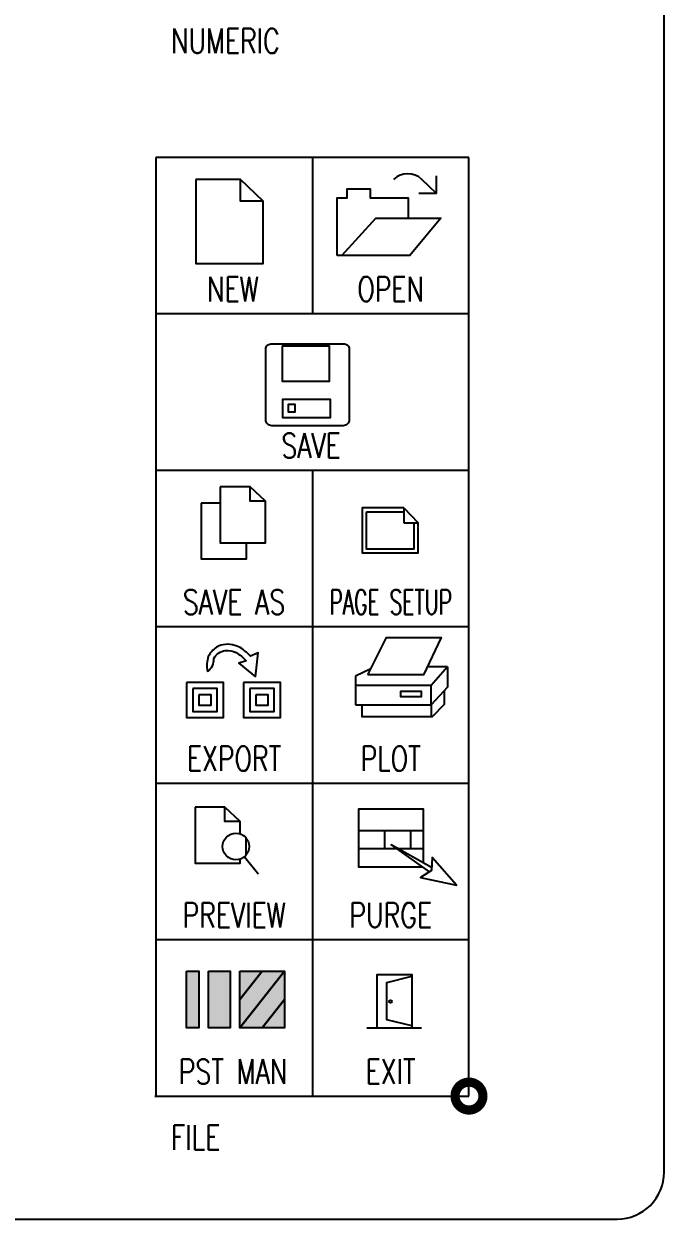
# Model space of a CAD drawing. Extents: x 1.7 to 12.8, y 1.1 to 13.1.
# Drawn here: x 11.127 to 12.771, y 1.067 to 4.138 of the extents above; entities that cross this region are included whole.
import ezdxf
from ezdxf.enums import TextEntityAlignment as Align

# ---------------------------------------------------------------- set-up
doc = ezdxf.new("R2010")
doc.units = 0
doc.header["$MEASUREMENT"] = 0
doc.linetypes.add('Dashed', pattern=[0.75, 0.5, -0.25])
for name, color, linetype in [('Borders', 252, 'Continuous'), ('Icons', 7, 'Continuous'), ('Text English', 7, 'Continuous')]:
    doc.layers.add(name, color=color, linetype=linetype)
doc.styles.add('Roman Simplex', font='romans.shx', dxfattribs={"width": 0.75, "height": 0.0625})

# ---------------------------------------------------------------- blocks, each defined once
blk = doc.blocks.new('NEW')
at = {"layer": 'Icons'}
for points in [[(11.5682, 3.7382), (11.5682, 3.5227), (11.7417, 3.5227), (11.7417, 3.683), (11.6831, 3.683), (11.6831, 3.7382), (11.5682, 3.7382)], [(11.7417, 3.683), (11.6831, 3.7382)]]:
    blk.add_lwpolyline(points, dxfattribs=at)
blk = doc.blocks.new('OPEN')
at = {"layer": 'Icons', "color": 7}
blk.add_lwpolyline([(12.1868, 3.7021), (12.1493, 3.7385, 0.405498), (12.0763, 3.7385, 1.568421)], format="xyb", dxfattribs=at)
at = {"layer": 'Icons'}
for points in [[(12.1868, 3.7021), (12.1868, 3.7474)], [(12.1868, 3.7021), (12.1415, 3.7021)]]:
    blk.add_lwpolyline(points, dxfattribs=at)
at = {"layer": 'Icons', "color": 2}
for points in [[(11.9315, 3.5429), (11.9315, 3.691), (11.957, 3.691), (11.957, 3.7142), (12.0166, 3.7142), (12.0166, 3.691), (12.1139, 3.691), (12.1139, 3.6391)], [(11.9437, 3.5429), (12.031, 3.6391), (12.1979, 3.6391), (12.1183, 3.5429), (11.9437, 3.5429), (11.9437, 3.5429)], [(12.1139, 3.5429), (11.9315, 3.5429)]]:
    blk.add_lwpolyline(points, dxfattribs=at)
blk = doc.blocks.new('SAVE')
at = {"layer": 'Icons'}
blk.add_lwpolyline([(11.7614, 3.3157), (11.9504, 3.3157, -0.439902), (11.9625, 3.3025), (11.9625, 3.1212, -0.414214), (11.9471, 3.1058), (11.7636, 3.1058, -0.414214), (11.7481, 3.1212), (11.7481, 3.3025, -0.426731), (11.7614, 3.3157)], format="xyb", dxfattribs=at)
at = {"layer": 'Icons', "color": 7}
for points in [[(11.9122, 3.2206), (11.9122, 3.3102), (11.7906, 3.3102), (11.7906, 3.2206), (11.9122, 3.2206), (11.9122, 3.2206)], [(11.9144, 3.1267), (11.9144, 3.1731), (11.7909, 3.1731), (11.7909, 3.1267), (11.9144, 3.1267), (11.9144, 3.1267)]]:
    blk.add_lwpolyline(points, dxfattribs=at)
at = {"layer": 'Icons', "color": 250}
blk.add_lwpolyline([(11.8241, 3.1411), (11.8241, 3.1599), (11.8053, 3.1599), (11.8053, 3.1411), (11.8241, 3.1411), (11.8241, 3.1411)], dxfattribs=at)
blk = doc.blocks.new('SAVEAS')
at = {"layer": 'Icons'}
for points in [[(11.6315, 2.9483), (11.6315, 2.8047), (11.7472, 2.8047), (11.7472, 2.9115), (11.7082, 2.9115), (11.7082, 2.9483), (11.6315, 2.9483)], [(11.7472, 2.9115), (11.7082, 2.9483)], [(11.5827, 2.9071), (11.5827, 2.7634), (11.6984, 2.7634), (11.6984, 2.8047)], [(11.6315, 2.9071), (11.5827, 2.9071)]]:
    blk.add_lwpolyline(points, dxfattribs=at)
blk = doc.blocks.new('PAGE SETUP')
for p, q in [((12.1025, 2.8949), (12.1393, 2.8565)), ((12.1025, 2.8949), (12.1025, 2.8565)), ((12.1025, 2.8565), (12.1393, 2.8565))]:
    blk.add_line(p, q)
at = {"color": 3, "linetype": 'Dashed'}
blk.add_line((12.0066, 2.8847), (12.1025, 2.8847), dxfattribs=at)
at = {"color": 3}
blk.add_line((12.1294, 2.7889), (12.1294, 2.8565), dxfattribs=at)
blk.add_lwpolyline([(12.1294, 2.7889), (12.0066, 2.7889), (12.0066, 2.8847)], dxfattribs=at)
at = {"layer": 'Icons'}
blk.add_lwpolyline([(12.1025, 2.8949), (11.9957, 2.8949), (11.9957, 2.7792), (12.1025, 2.7792), (12.1394, 2.7795), (12.1393, 2.8182), (12.1393, 2.8565)], dxfattribs=at)
blk = doc.blocks.new('EXPORT')
at = {"layer": 'Icons'}
blk.add_lwpolyline([(11.7215, 2.4607), (11.7288, 2.522), (11.7092, 2.5133, 0.039919), (11.687, 2.5332, 0.077358), (11.6691, 2.541, 0.215585), (11.6214, 2.5367, 0.10494), (11.6007, 2.513, 0.132172), (11.5986, 2.4747, 0.265412), (11.615, 2.5074, -0.253442), (11.6443, 2.5278, -0.177189), (11.6723, 2.5226, -0.093236), (11.6975, 2.5016), (11.6791, 2.4957)], format="xyb", close=True, dxfattribs=at)
for points in [[(11.5448, 2.446), (11.5448, 2.3559), (11.6394, 2.3559), (11.6394, 2.446)], [(11.6913, 2.446), (11.6913, 2.3559), (11.7859, 2.3559), (11.7859, 2.446)], [(11.707, 2.4302), (11.707, 2.3717), (11.7701, 2.3717), (11.7701, 2.4302)], [(11.7228, 2.4144), (11.7228, 2.3874), (11.7544, 2.3874), (11.7544, 2.4144)]]:
    blk.add_lwpolyline(points, close=True, dxfattribs=at)
at = {"layer": 'Icons', "color": 1}
blk.add_lwpolyline([(11.5605, 2.4302), (11.5605, 2.3717), (11.6237, 2.3717), (11.6237, 2.4302)], close=True, dxfattribs=at)
at = {"layer": 'Icons', "color": 2}
blk.add_lwpolyline([(11.5763, 2.4144), (11.5763, 2.3874), (11.6079, 2.3874), (11.6079, 2.4144)], close=True, dxfattribs=at)
blk = doc.blocks.new('PRINT')
at = {"layer": 'Icons'}
for p, q in [((12.0179, 2.4813), (11.9782, 2.4618)), ((11.9782, 2.4618), (11.9782, 2.4386)), ((12.2147, 2.4861), (12.1633, 2.4861)), ((12.2147, 2.4861), (12.1727, 2.4386)), ((12.2147, 2.4861), (12.2147, 2.4342)), ((12.2147, 2.4342), (12.1727, 2.3889))]:
    blk.add_line(p, q, dxfattribs=at)
for points in [[(12.0099, 2.4654), (12.0585, 2.5616), (12.1988, 2.5616), (12.1535, 2.4654), (12.0099, 2.4654)], [(11.9782, 2.3889), (12.1727, 2.3889), (12.1727, 2.4386), (11.9782, 2.4386), (11.9782, 2.3889)], [(11.9947, 2.3889), (11.9947, 2.359), (12.176, 2.359), (12.2069, 2.39), (12.2069, 2.4243)], [(12.1483, 2.4099), (12.1483, 2.4231), (12.0942, 2.4231), (12.0942, 2.4099), (12.1483, 2.4099), (12.1483, 2.4099)], [(12.1727, 2.3889), (12.1727, 2.359)]]:
    blk.add_lwpolyline(points, dxfattribs=at)
blk = doc.blocks.new('PREVIEW')
at = {"layer": 'Icons'}
blk.add_line((11.6971, 2.0474), (11.6971, 2.0018), dxfattribs=at)
for points in [[(11.6823, 2.0571), (11.6823, 2.0887), (11.6432, 2.0887), (11.6432, 2.1255), (11.5666, 2.1255)], [(11.5666, 2.1255), (11.5666, 1.9819), (11.6823, 1.9819), (11.6823, 1.9921)], [(11.6823, 2.0887), (11.6432, 2.1255)]]:
    blk.add_lwpolyline(points, dxfattribs=at)
at = {"layer": 'Icons', "const_width": 0.005}
blk.add_lwpolyline([(11.6932, 1.9981), (11.7293, 1.9537)], dxfattribs=at)
at = {"layer": 'Icons'}
blk.add_circle((11.6716, 2.0246), 0.0342, dxfattribs=at)
blk = doc.blocks.new('PURGE')
at = {"layer": 'Icons'}
for points in [[(12.1529, 1.9821), (12.1529, 2.1201), (11.9864, 2.1201), (11.9864, 1.9727), (12.149, 1.9727)], [(11.9864, 2.0655), (12.1529, 2.0655)], [(12.0534, 2.0655), (12.0534, 2.0191)], [(12.1197, 2.0655), (12.1197, 2.0191)], [(11.9864, 2.0191), (12.0836, 2.0191)], [(12.0872, 2.0191), (12.1529, 2.0191)]]:
    blk.add_lwpolyline(points, dxfattribs=at)
at = {"layer": 'Icons', "color": 1}
blk.add_lwpolyline([(12.174, 1.9703), (12.0702, 2.0287), (12.1677, 1.9594)], dxfattribs=at)
blk.add_lwpolyline([(12.1735, 1.9631), (12.1453, 1.945), (12.238, 1.9249), (12.1758, 1.9966)], close=True, dxfattribs=at)
blk = doc.blocks.new('PLOTSTYLE MANAGER')
for color, points in [(6, [(11.5762, 1.7044), (11.5448, 1.7044), (11.5448, 1.5587), (11.5762, 1.5587)]), (5, [(11.6009, 1.5587), (11.657, 1.5587), (11.657, 1.7044), (11.6009, 1.7044)]), (3, [(11.7961, 1.7044), (11.6817, 1.7044), (11.6817, 1.5587), (11.7961, 1.5587)])]:
    blk.add_hatch(color=color).paths.add_polyline_path(points)
at = {"lineweight": 30}
for p, q in [((11.6817, 1.5587), (11.7961, 1.7044)), ((11.6817, 1.6316), (11.7389, 1.7044)), ((11.7389, 1.5587), (11.7961, 1.6316))]:
    blk.add_line(p, q, dxfattribs=at)
for points in [[(11.5448, 1.7044), (11.5762, 1.7044), (11.5762, 1.5587), (11.5448, 1.5587)], [(11.6009, 1.7044), (11.657, 1.7044), (11.657, 1.5587), (11.6009, 1.5587)], [(11.6817, 1.7044), (11.7961, 1.7044), (11.7961, 1.5587), (11.6817, 1.5587)]]:
    blk.add_lwpolyline(points, close=True)
blk = doc.blocks.new('EXIT')
at = {"layer": 'Icons'}
blk.add_line((12.148, 1.5581), (12.0077, 1.5581), dxfattribs=at)
for points in [[(12.0344, 1.5581), (12.0344, 1.6959), (12.123, 1.6959), (12.123, 1.5581), (12.0344, 1.5581)], [(12.123, 1.5635), (12.0587, 1.5794), (12.0587, 1.6755), (12.123, 1.6913)]]:
    blk.add_lwpolyline(points, dxfattribs=at)
blk.add_circle((12.0688, 1.626), 0.00351, dxfattribs=at)

msp = doc.modelspace()

# ---------------------------------------------------------------- hatches: boundary and pattern name
for color, points in [(6, [(11.5762, 1.7044), (11.5448, 1.7044), (11.5448, 1.5587), (11.5762, 1.5587)]), (5, [(11.6009, 1.5587), (11.657, 1.5587), (11.657, 1.7044), (11.6009, 1.7044)]), (3, [(11.7961, 1.7044), (11.6817, 1.7044), (11.6817, 1.5587), (11.7961, 1.5587)])]:
    msp.add_hatch(color=color).paths.add_polyline_path(points)

# ---------------------------------------------------------------- linework, layer by layer
for p, q in [((12.1025, 2.8949), (12.1025, 2.8565)), ((12.1025, 2.8949), (12.1393, 2.8565)), ((12.1025, 2.8565), (12.1393, 2.8565))]:
    msp.add_line(p, q)
at = {"color": 3, "linetype": 'Dashed'}
msp.add_line((12.0066, 2.8847), (12.1025, 2.8847), dxfattribs=at)
at = {"color": 3}
msp.add_line((12.1294, 2.7889), (12.1294, 2.8565), dxfattribs=at)
at = {"lineweight": 30}
for p, q in [((11.6817, 1.5587), (11.7961, 1.7044)), ((11.6817, 1.6316), (11.7389, 1.7044)), ((11.7389, 1.5587), (11.7961, 1.6316))]:
    msp.add_line(p, q, dxfattribs=at)
at = {"color": 3}
msp.add_lwpolyline([(12.1294, 2.7889), (12.0066, 2.7889), (12.0066, 2.8847)], dxfattribs=at)
for points in [[(11.5448, 1.7044), (11.5762, 1.7044), (11.5762, 1.5587), (11.5448, 1.5587)], [(11.6009, 1.7044), (11.657, 1.7044), (11.657, 1.5587), (11.6009, 1.5587)], [(11.6817, 1.7044), (11.7961, 1.7044), (11.7961, 1.5587), (11.6817, 1.5587)]]:
    msp.add_lwpolyline(points, close=True)
at = {"layer": 'Borders'}
for p, q in [((11.4659, 3.7947), (11.4659, 1.3833)), ((12.27, 3.7947), (11.4659, 3.7947)), ((11.8679, 3.7959), (11.8679, 3.3938)), ((12.27, 1.3833), (12.27, 3.7947)), ((11.4659, 3.3938), (12.27, 3.3938)), ((11.4659, 2.9917), (12.27, 2.9917)), ((11.8679, 2.9917), (11.8679, 1.3833)), ((11.4659, 2.5896), (12.27, 2.5896)), ((11.4659, 2.1875), (12.27, 2.1875)), ((11.4659, 1.7854), (12.27, 1.7854)), ((11.4633, 1.3833), (12.27, 1.3833))]:
    msp.add_line(p, q, dxfattribs=at)
at = {"layer": 'Borders', "color": 252}
msp.add_lwpolyline([(12.771, 1.1877), (12.771, 13.0104, 0.414214), (12.6506, 13.1308), (1.8365, 13.1308, 0.414214), (1.7161, 13.0104), (1.7161, 1.1877, 0.414214), (1.8365, 1.0672), (12.6506, 1.0672, 0.414214)], format="xyb", close=True, dxfattribs=at)
at = {"layer": 'Icons'}
for p, q in [((12.0179, 2.4813), (11.9782, 2.4618)), ((11.9782, 2.4618), (11.9782, 2.4386)), ((12.2147, 2.4861), (12.1633, 2.4861)), ((12.2147, 2.4861), (12.1727, 2.4386)), ((12.2147, 2.4861), (12.2147, 2.4342)), ((12.2147, 2.4342), (12.1727, 2.3889)), ((11.6971, 2.0474), (11.6971, 2.0018)), ((12.148, 1.5581), (12.0077, 1.5581))]:
    msp.add_line(p, q, dxfattribs=at)
at = {"layer": 'Icons', "color": 7}
msp.add_lwpolyline([(12.1868, 3.7021), (12.1493, 3.7385, 0.405498), (12.0763, 3.7385, 1.568421)], format="xyb", dxfattribs=at)
at = {"layer": 'Icons'}
for points in [[(12.1868, 3.7021), (12.1868, 3.7474)], [(11.5682, 3.7382), (11.5682, 3.5227), (11.7417, 3.5227), (11.7417, 3.683), (11.6831, 3.683), (11.6831, 3.7382), (11.5682, 3.7382)], [(11.7417, 3.683), (11.6831, 3.7382)], [(12.1868, 3.7021), (12.1415, 3.7021)], [(11.6315, 2.9483), (11.6315, 2.8047), (11.7472, 2.8047), (11.7472, 2.9115), (11.7082, 2.9115), (11.7082, 2.9483), (11.6315, 2.9483)], [(11.7472, 2.9115), (11.7082, 2.9483)], [(11.5827, 2.9071), (11.5827, 2.7634), (11.6984, 2.7634), (11.6984, 2.8047)], [(11.6315, 2.9071), (11.5827, 2.9071)], [(12.1025, 2.8949), (11.9957, 2.8949), (11.9957, 2.7792), (12.1025, 2.7792), (12.1394, 2.7795), (12.1393, 2.8182), (12.1393, 2.8565)], [(12.0099, 2.4654), (12.0585, 2.5616), (12.1988, 2.5616), (12.1535, 2.4654), (12.0099, 2.4654)], [(11.9782, 2.3889), (12.1727, 2.3889), (12.1727, 2.4386), (11.9782, 2.4386), (11.9782, 2.3889)], [(11.9947, 2.3889), (11.9947, 2.359), (12.176, 2.359), (12.2069, 2.39), (12.2069, 2.4243)], [(12.1483, 2.4099), (12.1483, 2.4231), (12.0942, 2.4231), (12.0942, 2.4099), (12.1483, 2.4099), (12.1483, 2.4099)], [(12.1727, 2.3889), (12.1727, 2.359)], [(11.5666, 2.1255), (11.5666, 1.9819), (11.6823, 1.9819), (11.6823, 1.9921)], [(11.6823, 2.0571), (11.6823, 2.0887), (11.6432, 2.0887), (11.6432, 2.1255), (11.5666, 2.1255)], [(11.6823, 2.0887), (11.6432, 2.1255)], [(12.1529, 1.9821), (12.1529, 2.1201), (11.9864, 2.1201), (11.9864, 1.9727), (12.149, 1.9727)], [(11.9864, 2.0655), (12.1529, 2.0655)], [(12.0534, 2.0655), (12.0534, 2.0191)], [(12.1197, 2.0655), (12.1197, 2.0191)], [(11.9864, 2.0191), (12.0836, 2.0191)], [(12.0872, 2.0191), (12.1529, 2.0191)], [(12.0344, 1.5581), (12.0344, 1.6959), (12.123, 1.6959), (12.123, 1.5581), (12.0344, 1.5581)], [(12.123, 1.5635), (12.0587, 1.5794), (12.0587, 1.6755), (12.123, 1.6913)]]:
    msp.add_lwpolyline(points, dxfattribs=at)
at = {"layer": 'Icons', "color": 2}
for points in [[(11.9315, 3.5429), (11.9315, 3.691), (11.957, 3.691), (11.957, 3.7142), (12.0166, 3.7142), (12.0166, 3.691), (12.1139, 3.691), (12.1139, 3.6391)], [(11.9437, 3.5429), (12.031, 3.6391), (12.1979, 3.6391), (12.1183, 3.5429), (11.9437, 3.5429), (11.9437, 3.5429)], [(12.1139, 3.5429), (11.9315, 3.5429)]]:
    msp.add_lwpolyline(points, dxfattribs=at)
at = {"layer": 'Icons'}
msp.add_lwpolyline([(11.7614, 3.3157), (11.9504, 3.3157, -0.439902), (11.9625, 3.3025), (11.9625, 3.1212, -0.414214), (11.9471, 3.1058), (11.7636, 3.1058, -0.414214), (11.7481, 3.1212), (11.7481, 3.3025, -0.426731), (11.7614, 3.3157)], format="xyb", dxfattribs=at)
at = {"layer": 'Icons', "color": 7}
for points in [[(11.9122, 3.2206), (11.9122, 3.3102), (11.7906, 3.3102), (11.7906, 3.2206), (11.9122, 3.2206), (11.9122, 3.2206)], [(11.9144, 3.1267), (11.9144, 3.1731), (11.7909, 3.1731), (11.7909, 3.1267), (11.9144, 3.1267), (11.9144, 3.1267)]]:
    msp.add_lwpolyline(points, dxfattribs=at)
at = {"layer": 'Icons', "color": 250}
msp.add_lwpolyline([(11.8241, 3.1411), (11.8241, 3.1599), (11.8053, 3.1599), (11.8053, 3.1411), (11.8241, 3.1411), (11.8241, 3.1411)], dxfattribs=at)
at = {"layer": 'Icons'}
msp.add_lwpolyline([(11.7215, 2.4607), (11.7288, 2.522), (11.7092, 2.5133, 0.039919), (11.687, 2.5332, 0.077358), (11.6691, 2.541, 0.215585), (11.6214, 2.5367, 0.10494), (11.6007, 2.513, 0.132172), (11.5986, 2.4747, 0.265412), (11.615, 2.5074, -0.253442), (11.6443, 2.5278, -0.177189), (11.6723, 2.5226, -0.093236), (11.6975, 2.5016), (11.6791, 2.4957)], format="xyb", close=True, dxfattribs=at)
for points in [[(11.5448, 2.446), (11.5448, 2.3559), (11.6394, 2.3559), (11.6394, 2.446)], [(11.6913, 2.446), (11.6913, 2.3559), (11.7859, 2.3559), (11.7859, 2.446)], [(11.707, 2.4302), (11.707, 2.3717), (11.7701, 2.3717), (11.7701, 2.4302)], [(11.7228, 2.4144), (11.7228, 2.3874), (11.7544, 2.3874), (11.7544, 2.4144)]]:
    msp.add_lwpolyline(points, close=True, dxfattribs=at)
at = {"layer": 'Icons', "color": 1}
for points in [[(11.5605, 2.4302), (11.5605, 2.3717), (11.6237, 2.3717), (11.6237, 2.4302)], [(12.1735, 1.9631), (12.1453, 1.945), (12.238, 1.9249), (12.1758, 1.9966)]]:
    msp.add_lwpolyline(points, close=True, dxfattribs=at)
at = {"layer": 'Icons', "color": 2}
msp.add_lwpolyline([(11.5763, 2.4144), (11.5763, 2.3874), (11.6079, 2.3874), (11.6079, 2.4144)], close=True, dxfattribs=at)
at = {"layer": 'Icons', "color": 1}
msp.add_lwpolyline([(12.174, 1.9703), (12.0702, 2.0287), (12.1677, 1.9594)], dxfattribs=at)
at = {"layer": 'Icons', "const_width": 0.005}
msp.add_lwpolyline([(11.6932, 1.9981), (11.7293, 1.9537)], dxfattribs=at)
at = {"layer": 'Icons', "const_width": 0.0236}
msp.add_lwpolyline([(12.2343, 1.3833, 1), (12.3058, 1.3833, 1)], format="xyb", close=True, dxfattribs=at)
at = {"layer": 'Icons'}
for centre, radius in [((11.6716, 2.0246), 0.0342), ((12.0688, 1.626), 0.00351)]:
    msp.add_circle(centre, radius, dxfattribs=at)

# ---------------------------------------------------------------- block references
for name in ['OPEN', 'NEW', 'SAVE', 'SAVEAS', 'PAGE SETUP', 'PRINT', 'EXPORT', 'PREVIEW', 'PURGE', 'PLOTSTYLE MANAGER', 'EXIT']:
    msp.add_blockref(name, (0, 0))

# ---------------------------------------------------------------- texts
at = {"layer": 'Text English', "color": 1, "style": 'Roman Simplex', "width": 0.75}
for s, p in [('NUMERIC', (11.5051, 4.0626)), ('FILE', (11.5051, 1.2453))]:
    msp.add_text(s, height=0.0634, dxfattribs=at).set_placement(p)
at = {"layer": 'Text English', "style": 'Roman Simplex'}
for s, width, p in [('NEW', 0.75, (11.6637, 3.425)), ('OPEN', 0.75, (12.069, 3.425)), ('SAVE', 0.75, (11.8647, 3.0229)), ('SAVE AS', 0.75, (11.6669, 2.621)), ('PAGE SETUP', 0.6, (12.069, 2.6208)), ('EXPORT', 0.75, (11.6669, 2.2189)), ('PLOT', 0.75, (12.069, 2.2187)), ('PREVIEW', 0.75, (11.6669, 1.8167)), ('PURGE', 0.75, (12.069, 1.8165)), ('PST MAN', 0.75, (11.6643, 1.4147)), ('EXIT', 0.75, (12.069, 1.4146))]:
    msp.add_text(s, height=0.06336, dxfattribs=dict(at, width=width)).set_placement(p, align=Align.CENTER)

doc.saveas('drawing.dxf')
